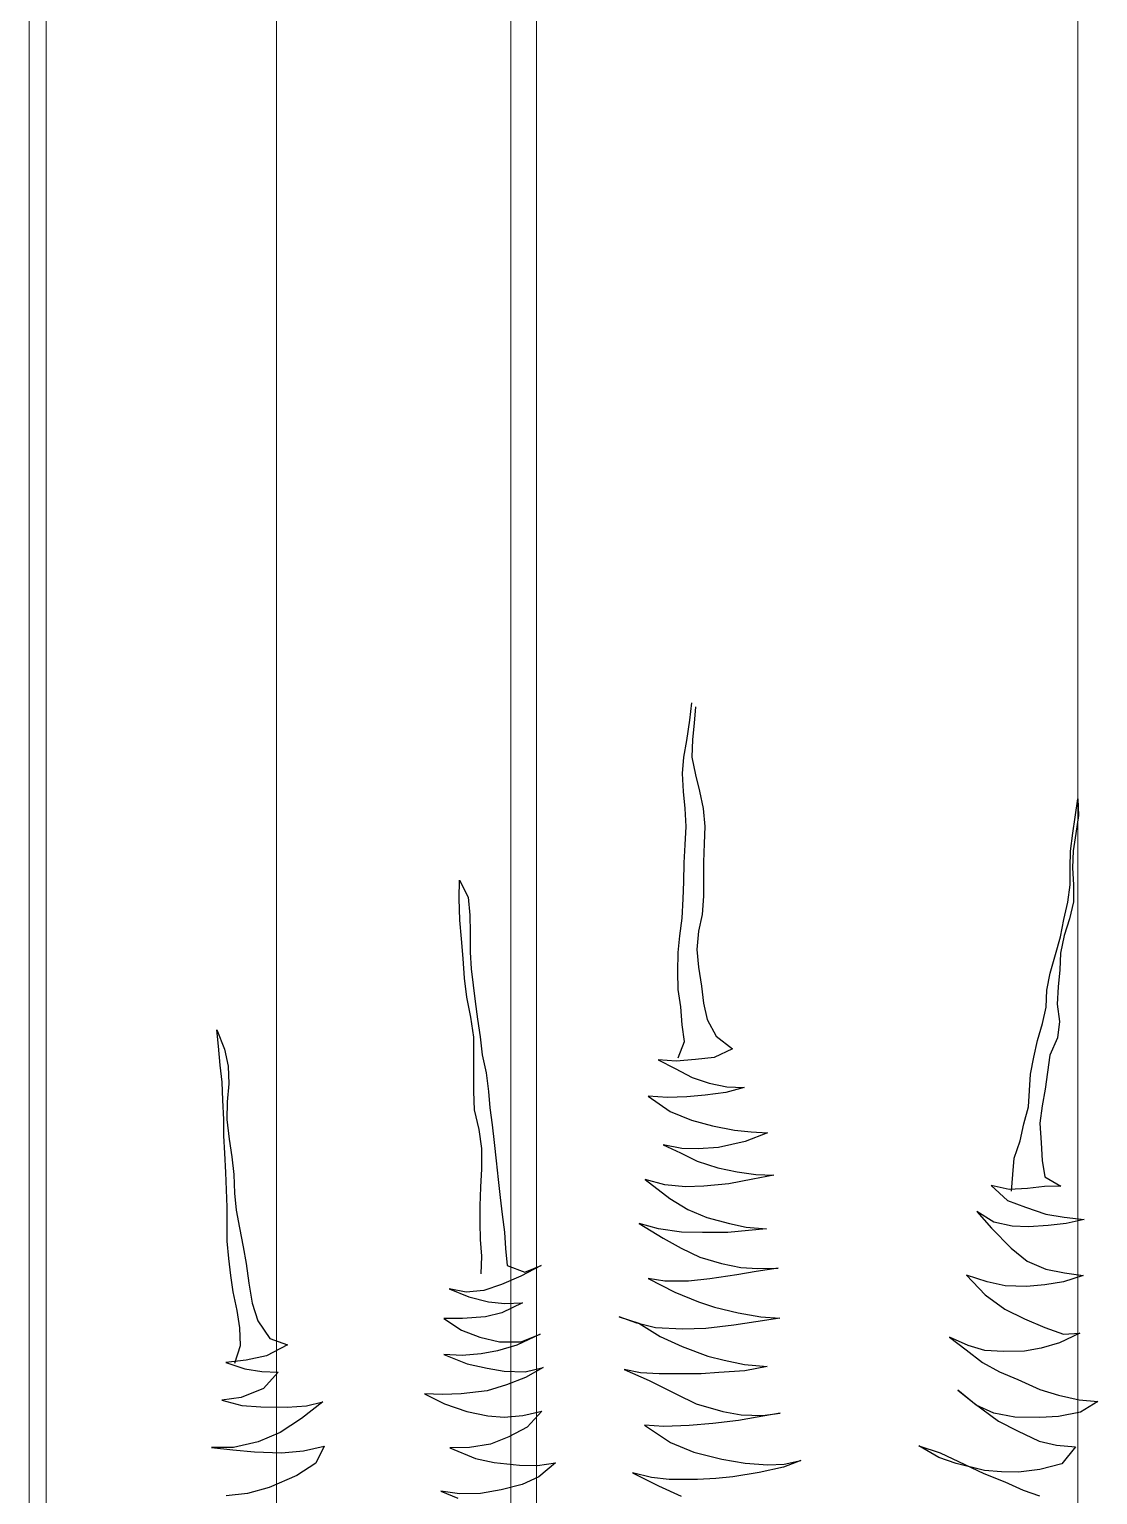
# Model space of a CAD drawing. Header units: metres. Extents: x -58 to 722, y -1100 to 345.
# Drawn here: x 27.1744 to 27.4696, y 110.0452 to 110.45 of the extents above; entities that cross this region are included whole.
import ezdxf

# ---------------------------------------------------------------- set-up
doc = ezdxf.new("R2010")
doc.units = ezdxf.units.M
doc.header["$MEASUREMENT"] = 0
doc.layers.add('FSR_ARQ_002MURO', color=150, linetype='Continuous', lineweight=30)
doc.layers.add('FSR_ARQ_013VENTANAS', color=4, linetype='Continuous', lineweight=5)
doc.layers.add('FSR_ARQ_005VEGETACION', color=64, linetype='Continuous')

# ---------------------------------------------------------------- blocks, each defined once
blk = doc.blocks.new('arbustos 01')
at = {"layer": 'FSR_ARQ_005VEGETACION', "color": 103}
for p, q in [((188.56794, -31.46442), (188.56739, -31.45905)), ((188.56621, -31.46026), (188.56664, -31.46528)), ((188.56664, -31.46528), (188.56718, -31.47029)), ((188.56886, -31.47063), (188.56794, -31.46442)), ((188.56718, -31.47029), (188.56738, -31.47579)), ((188.56977, -31.47576), (188.56886, -31.47063)), ((188.56738, -31.47579), (188.56626, -31.48118)), ((188.5702, -31.48077), (188.56977, -31.47576)), ((188.56626, -31.48118), (188.56501, -31.48622)), ((188.56991, -31.48627), (188.5702, -31.48077)), ((188.56501, -31.48622), (188.56389, -31.4915)), ((188.56939, -31.49154), (188.56991, -31.48627)), ((188.44885, -31.48852), (188.44868, -31.49366)), ((188.44964, -31.49412), (188.44885, -31.48852)), ((188.44868, -31.49366), (188.44947, -31.49915)), ((188.45043, -31.49913), (188.44964, -31.49412)), ((188.56389, -31.4915), (188.56336, -31.497)), ((188.5691, -31.49704), (188.56939, -31.49154)), ((188.44947, -31.49915), (188.45026, -31.50451)), ((188.4511, -31.50462), (188.45043, -31.49913)), ((188.56336, -31.497), (188.56355, -31.50226)), ((188.56942, -31.50266), (188.5691, -31.49704)), ((188.45026, -31.50451), (188.45045, -31.50977)), ((188.56355, -31.50226), (188.56375, -31.50799)), ((188.56973, -31.50815), (188.56942, -31.50266)), ((188.45117, -31.50964), (188.4511, -31.50462)), ((188.56375, -31.50799), (188.56382, -31.51325)), ((188.56981, -31.51401), (188.56973, -31.50815)), ((188.45045, -31.50977), (188.45016, -31.51492)), ((188.45124, -31.5149), (188.45117, -31.50964)), ((188.56382, -31.51325), (188.56377, -31.51839)), ((188.63866, -31.51355), (188.63598, -31.51873)), ((188.63874, -31.51917), (188.63866, -31.51355)), ((188.45016, -31.51492), (188.45023, -31.52017)), ((188.45191, -31.52027), (188.45124, -31.5149)), ((188.57, -31.51927), (188.56981, -31.51401)), ((188.45023, -31.52017), (188.45138, -31.52542)), ((188.45318, -31.52563), (188.45191, -31.52027)), ((188.56377, -31.51839), (188.56421, -31.52401)), ((188.57032, -31.52512), (188.57, -31.51927)), ((188.63598, -31.51873), (188.63546, -31.52423)), ((188.63859, -31.52575), (188.63874, -31.51917)), ((188.45138, -31.52542), (188.453, -31.53054)), ((188.4542, -31.53088), (188.45318, -31.52563)), ((188.56421, -31.52401), (188.56535, -31.52913)), ((188.57099, -31.53061), (188.57032, -31.52512)), ((188.63546, -31.52423), (188.63541, -31.52961)), ((188.63807, -31.53149), (188.63859, -31.52575)), ((188.453, -31.53054), (188.45415, -31.5359)), ((188.45571, -31.53636), (188.4542, -31.53088)), ((188.56535, -31.52913), (188.56579, -31.53474)), ((188.57154, -31.53574), (188.57099, -31.53061)), ((188.63541, -31.52961), (188.63537, -31.53559)), ((188.63755, -31.53759), (188.63807, -31.53149)), ((188.45415, -31.5359), (188.45434, -31.54104)), ((188.56579, -31.53474), (188.56527, -31.54025)), ((188.57162, -31.5416), (188.57154, -31.53574)), ((188.63537, -31.53559), (188.63508, -31.54074)), ((188.45735, -31.54207), (188.45571, -31.53636)), ((188.56527, -31.54025), (188.56439, -31.546)), ((188.63715, -31.54358), (188.63755, -31.53759)), ((188.45434, -31.54104), (188.45489, -31.54629)), ((188.45837, -31.54732), (188.45735, -31.54207)), ((188.57157, -31.5471), (188.57162, -31.5416)), ((188.63508, -31.54074), (188.63443, -31.54577)), ((188.6364, -31.54944), (188.63715, -31.54358)), ((188.45489, -31.54629), (188.4552, -31.55155)), ((188.45856, -31.55246), (188.45837, -31.54732)), ((188.56439, -31.546), (188.56374, -31.55127)), ((188.57069, -31.55237), (188.57157, -31.5471)), ((188.63443, -31.54577), (188.6339, -31.55079)), ((188.63517, -31.55556), (188.6364, -31.54944)), ((188.4552, -31.55155), (188.45444, -31.55694)), ((188.45971, -31.55746), (188.45856, -31.55246)), ((188.56374, -31.55127), (188.56261, -31.5563)), ((188.57029, -31.55787), (188.57069, -31.55237)), ((188.6339, -31.55079), (188.63314, -31.55618)), ((188.45444, -31.55694), (188.4551, -31.56195)), ((188.46121, -31.5627), (188.45971, -31.55746)), ((188.56261, -31.5563), (188.55993, -31.56136)), ((188.56964, -31.56302), (188.57029, -31.55787)), ((188.63314, -31.55618), (188.63238, -31.56157)), ((188.63429, -31.56167), (188.63517, -31.55556)), ((188.4551, -31.56195), (188.45745, -31.56718)), ((188.46236, -31.56783), (188.46121, -31.5627)), ((188.55993, -31.56136), (188.55485, -31.56526)), ((188.57151, -31.568), (188.56964, -31.56302)), ((188.63238, -31.56157), (188.63174, -31.56708)), ((188.63425, -31.56764), (188.63429, -31.56167)), ((188.71316, -31.5594), (188.71085, -31.56541)), ((188.71263, -31.56443), (188.71316, -31.5594)), ((188.45745, -31.56718), (188.45812, -31.57243)), ((188.55485, -31.56526), (188.5605, -31.56793)), ((188.63174, -31.56708), (188.6305, -31.5726)), ((188.71085, -31.56541), (188.70972, -31.57056)), ((188.71211, -31.57029), (188.71263, -31.56443)), ((188.46338, -31.57307), (188.46236, -31.56783)), ((188.5605, -31.56793), (188.56625, -31.56857)), ((188.56625, -31.56857), (188.57211, -31.56909)), ((188.5725, -31.57135), (188.56728, -31.57405)), ((188.57211, -31.56909), (188.57772, -31.56865)), ((188.57772, -31.56865), (188.5725, -31.57135)), ((188.63432, -31.5729), (188.63425, -31.56764)), ((188.70972, -31.57056), (188.70944, -31.57607)), ((188.71158, -31.57556), (188.71211, -31.57029)), ((188.45812, -31.57243), (188.4589, -31.57768)), ((188.46369, -31.57809), (188.46338, -31.57307)), ((188.56204, -31.5758), (188.55656, -31.57695)), ((188.56728, -31.57405), (188.56204, -31.5758)), ((188.6305, -31.5726), (188.62974, -31.57834)), ((188.63428, -31.5784), (188.63432, -31.5729)), ((188.70944, -31.57607), (188.70999, -31.58156)), ((188.7113, -31.58106), (188.71158, -31.57556)), ((188.4589, -31.57768), (188.45981, -31.5828)), ((188.464, -31.58311), (188.46369, -31.57809)), ((188.55656, -31.57695), (188.5513, -31.57714)), ((188.5513, -31.57714), (188.55694, -31.57873)), ((188.55694, -31.57873), (188.56329, -31.57949)), ((188.56329, -31.57949), (188.56891, -31.58001)), ((188.56891, -31.58001), (188.57477, -31.58017)), ((188.58075, -31.57985), (188.57399, -31.58448)), ((188.57477, -31.58017), (188.58075, -31.57985)), ((188.62974, -31.57834), (188.62933, -31.58337)), ((188.63412, -31.58402), (188.63428, -31.5784)), ((188.45981, -31.5828), (188.46048, -31.58805)), ((188.46539, -31.58835), (188.464, -31.58311)), ((188.57399, -31.58448), (188.56746, -31.5872)), ((188.62933, -31.58337), (188.62868, -31.58864)), ((188.63264, -31.59002), (188.63412, -31.58402)), ((188.70999, -31.58156), (188.71006, -31.58694)), ((188.71102, -31.58692), (188.7113, -31.58106)), ((188.46048, -31.58805), (188.46008, -31.59416)), ((188.46653, -31.59347), (188.46539, -31.58835)), ((188.56103, -31.58896), (188.55423, -31.59025)), ((188.56746, -31.5872), (188.56103, -31.58896)), ((188.62868, -31.58864), (188.62804, -31.59403)), ((188.63177, -31.59589), (188.63264, -31.59002)), ((188.71006, -31.58694), (188.70943, -31.59304)), ((188.71097, -31.59194), (188.71102, -31.58692)), ((188.46008, -31.59416), (188.4598, -31.59954)), ((188.4684, -31.59882), (188.46653, -31.59347)), ((188.5491, -31.5908), (188.54408, -31.5911)), ((188.54408, -31.5911), (188.55093, -31.59376)), ((188.55423, -31.59025), (188.5491, -31.5908)), ((188.55093, -31.59376), (188.5592, -31.59556)), ((188.62804, -31.59403), (188.6274, -31.59965)), ((188.70943, -31.59304), (188.70855, -31.59843)), ((188.71068, -31.59733), (188.71097, -31.59194)), ((188.46882, -31.60384), (188.4684, -31.59882)), ((188.5592, -31.59556), (188.56542, -31.59595)), ((188.56542, -31.59595), (188.57044, -31.59588)), ((188.57082, -31.59719), (188.56571, -31.59977)), ((188.57044, -31.59588), (188.57617, -31.59473)), ((188.57617, -31.59473), (188.57082, -31.59719)), ((188.63185, -31.6021), (188.63177, -31.59589)), ((188.70855, -31.59843), (188.7079, -31.60382)), ((188.7104, -31.60319), (188.71068, -31.59733)), ((188.4598, -31.59954), (188.45903, -31.60457)), ((188.55345, -31.60305), (188.54772, -31.60384)), ((188.55941, -31.60177), (188.55345, -31.60305)), ((188.56571, -31.59977), (188.55941, -31.60177)), ((188.6274, -31.59965), (188.62676, -31.6054)), ((188.63217, -31.60772), (188.63185, -31.6021)), ((188.71024, -31.60857), (188.7104, -31.60319)), ((188.45903, -31.60457), (188.45405, -31.60739)), ((188.45405, -31.60739), (188.45907, -31.60756)), ((188.45907, -31.60756), (188.46434, -31.6082)), ((188.46925, -31.60897), (188.46882, -31.60384)), ((188.46996, -31.60849), (188.47544, -31.60722)), ((188.47544, -31.60722), (188.47049, -31.61183)), ((188.54772, -31.60384), (188.54222, -31.60404)), ((188.54222, -31.60404), (188.54858, -31.60527)), ((188.54858, -31.60527), (188.55601, -31.60672)), ((188.55601, -31.60672), (188.56367, -31.60745)), ((188.56367, -31.60745), (188.56929, -31.60762)), ((188.56929, -31.60762), (188.57562, -31.60705)), ((188.58169, -31.60541), (188.57412, -31.61126)), ((188.57562, -31.60705), (188.58169, -31.60541)), ((188.62676, -31.6054), (188.62623, -31.61091)), ((188.63236, -31.61345), (188.63217, -31.60772)), ((188.7079, -31.60382), (188.70774, -31.60956)), ((188.46434, -31.6082), (188.46996, -31.60849)), ((188.47049, -31.61183), (188.4649, -31.61393)), ((188.57412, -31.61126), (188.56855, -31.61456)), ((188.62623, -31.61091), (188.62559, -31.61618)), ((188.70774, -31.60956), (188.70722, -31.61483)), ((188.70995, -31.61383), (188.71024, -31.60857)), ((188.4531, -31.61696), (188.4469, -31.61765)), ((188.45871, -31.61605), (188.4531, -31.61696)), ((188.4649, -31.61393), (188.45871, -31.61605)), ((188.47464, -31.61846), (188.47985, -31.61517)), ((188.47985, -31.61517), (188.47538, -31.62037)), ((188.56272, -31.61703), (188.55581, -31.61892)), ((188.56855, -31.61456), (188.56272, -31.61703)), ((188.62559, -31.61618), (188.62482, -31.62156)), ((188.63232, -31.61871), (188.63236, -31.61345)), ((188.70722, -31.61483), (188.70621, -31.62022)), ((188.71002, -31.61921), (188.70995, -31.61383)), ((188.4469, -31.61765), (188.45241, -31.61889)), ((188.45241, -31.61889), (188.45792, -31.61953)), ((188.45792, -31.61953), (188.46402, -31.61992)), ((188.46402, -31.61992), (188.46904, -31.61974)), ((188.46904, -31.61974), (188.47464, -31.61846)), ((188.47538, -31.62037), (188.46937, -31.62643)), ((188.55069, -31.62006), (188.54448, -31.6205)), ((188.54448, -31.6205), (188.54999, -31.62103)), ((188.54999, -31.62103), (188.55633, -31.62166)), ((188.55581, -31.61892), (188.55069, -31.62006)), ((188.57055, -31.62158), (188.57759, -31.62053)), ((188.58355, -31.6189), (188.5762, -31.62342)), ((188.57759, -31.62053), (188.58355, -31.6189)), ((188.63227, -31.62385), (188.63232, -31.61871)), ((188.70621, -31.62022), (188.7051, -31.62609)), ((188.70998, -31.62435), (188.71002, -31.61921)), ((188.55633, -31.62166), (188.5641, -31.62167)), ((188.5641, -31.62167), (188.57055, -31.62158)), ((188.5762, -31.62342), (188.57062, -31.62648)), ((188.62482, -31.62156), (188.62453, -31.62659)), ((188.63186, -31.62888), (188.63227, -31.62385)), ((188.70945, -31.62962), (188.70998, -31.62435)), ((188.4644, -31.63044), (188.4587, -31.63291)), ((188.46937, -31.62643), (188.4644, -31.63044)), ((188.56492, -31.62919), (188.55825, -31.6312)), ((188.57062, -31.62648), (188.56492, -31.62919)), ((188.62453, -31.62659), (188.62401, -31.63174)), ((188.63205, -31.63438), (188.63186, -31.62888)), ((188.7051, -31.62609), (188.70421, -31.63113)), ((188.70892, -31.63489), (188.70945, -31.62962)), ((188.45298, -31.63406), (188.44725, -31.63485)), ((188.44725, -31.63485), (188.45325, -31.6368)), ((188.4587, -31.63291), (188.45298, -31.63406)), ((188.47668, -31.63685), (188.48299, -31.63473)), ((188.48299, -31.63473), (188.47733, -31.64078)), ((188.54704, -31.63266), (188.54082, -31.63263)), ((188.54082, -31.63263), (188.54765, -31.63361)), ((188.55229, -31.63235), (188.54704, -31.63266)), ((188.54765, -31.63361), (188.55352, -31.63461)), ((188.55825, -31.6312), (188.55229, -31.63235)), ((188.55352, -31.63461), (188.56178, -31.63593)), ((188.61866, -31.63384), (188.61361, -31.63176)), ((188.61361, -31.63176), (188.61987, -31.63502)), ((188.62401, -31.63174), (188.61866, -31.63384)), ((188.61987, -31.63502), (188.62576, -31.63757)), ((188.70421, -31.63113), (188.70334, -31.63723)), ((188.70815, -31.63992), (188.70892, -31.63489)), ((188.45325, -31.6368), (188.459, -31.63768)), ((188.459, -31.63768), (188.46463, -31.6382)), ((188.46463, -31.6382), (188.4712, -31.638)), ((188.4712, -31.638), (188.47668, -31.63685)), ((188.56178, -31.63593), (188.56837, -31.63656)), ((188.56837, -31.63656), (188.57566, -31.63658)), ((188.58079, -31.63579), (188.5726, -31.63997)), ((188.57566, -31.63658), (188.58079, -31.63579)), ((188.62576, -31.63757), (188.63116, -31.63941)), ((188.63116, -31.63941), (188.63667, -31.63993)), ((188.6418, -31.63891), (188.63585, -31.64138)), ((188.63667, -31.63993), (188.6418, -31.63891)), ((188.70334, -31.63723), (188.70234, -31.64334)), ((188.47733, -31.64078), (188.4713, -31.64517)), ((188.56534, -31.64293), (188.56035, -31.64456)), ((188.5726, -31.63997), (188.56534, -31.64293)), ((188.62476, -31.64344), (188.61938, -31.64328)), ((188.61938, -31.64328), (188.62564, -31.6463)), ((188.62978, -31.6429), (188.62476, -31.64344)), ((188.63585, -31.64138), (188.62978, -31.6429)), ((188.70234, -31.64334), (188.70062, -31.64875)), ((188.70692, -31.64555), (188.70815, -31.63992)), ((188.46524, -31.64812), (188.45894, -31.65083)), ((188.4713, -31.64517), (188.46524, -31.64812)), ((188.54616, -31.6475), (188.54031, -31.64794)), ((188.54031, -31.64794), (188.54774, -31.64903)), ((188.55308, -31.64633), (188.54616, -31.6475)), ((188.56035, -31.64456), (188.55308, -31.64633)), ((188.58967, -31.6475), (188.5836, -31.6495)), ((188.5842, -31.64949), (188.58967, -31.6475)), ((188.62564, -31.6463), (188.63068, -31.64755)), ((188.63068, -31.64755), (188.63774, -31.64805)), ((188.63774, -31.64805), (188.64347, -31.64809)), ((188.64347, -31.64809), (188.63802, -31.65163)), ((188.70615, -31.65094), (188.70692, -31.64555)), ((188.45323, -31.65282), (188.44821, -31.65253)), ((188.44821, -31.65253), (188.45446, -31.65556)), ((188.45894, -31.65083), (188.45323, -31.65282)), ((188.54774, -31.64903), (188.55444, -31.65013)), ((188.55444, -31.65013), (188.56306, -31.65109)), ((188.56306, -31.65109), (188.57024, -31.65135)), ((188.57024, -31.65135), (188.57848, -31.65088)), ((188.5836, -31.6495), (188.57708, -31.65353)), ((188.57848, -31.65088), (188.5842, -31.64949)), ((188.61978, -31.65522), (188.61389, -31.65291)), ((188.61389, -31.65291), (188.62111, -31.65628)), ((188.63802, -31.65163), (188.63243, -31.65374)), ((188.70062, -31.64875), (188.69687, -31.65418)), ((188.70587, -31.65633), (188.70615, -31.65094)), ((188.45446, -31.65556), (188.4601, -31.65715)), ((188.4601, -31.65715), (188.46526, -31.65804)), ((188.47745, -31.65787), (188.48257, -31.65637)), ((188.48257, -31.65637), (188.48827, -31.65378)), ((188.48827, -31.65378), (188.48318, -31.65768)), ((188.57031, -31.65661), (188.56246, -31.65959)), ((188.57708, -31.65353), (188.57031, -31.65661)), ((188.62636, -31.65525), (188.61978, -31.65522)), ((188.62111, -31.65628), (188.62699, -31.658)), ((188.63243, -31.65374), (188.62636, -31.65525)), ((188.69687, -31.65418), (188.69152, -31.65616)), ((188.69152, -31.65616), (188.6979, -31.65954)), ((188.70768, -31.66177), (188.70587, -31.65633)), ((188.46526, -31.65804), (188.47171, -31.65819)), ((188.47171, -31.65819), (188.47745, -31.65787)), ((188.47809, -31.66157), (188.47287, -31.66439)), ((188.48318, -31.65768), (188.47809, -31.66157)), ((188.55746, -31.66085), (188.55114, -31.66213)), ((188.56246, -31.65959), (188.55746, -31.66085)), ((188.62699, -31.658), (188.63203, -31.65888)), ((188.63637, -31.66193), (188.63017, -31.66333)), ((188.63203, -31.65888), (188.63789, -31.6594)), ((188.6435, -31.65909), (188.63637, -31.66193)), ((188.63789, -31.6594), (188.6435, -31.65909)), ((188.6979, -31.65954), (188.70414, -31.66089)), ((188.70414, -31.66089), (188.71036, -31.66153)), ((188.71036, -31.66153), (188.70453, -31.66352)), ((188.47287, -31.66439), (188.46729, -31.66674)), ((188.55114, -31.66213), (188.54422, -31.66282)), ((188.54422, -31.66282), (188.55105, -31.66417)), ((188.55105, -31.66417), (188.55906, -31.66466)), ((188.55906, -31.66466), (188.56445, -31.66506)), ((188.56445, -31.66506), (188.57234, -31.66507)), ((188.57234, -31.66507), (188.57736, -31.665)), ((188.57736, -31.665), (188.58309, -31.66469)), ((188.5881, -31.66366), (188.5805, -31.66711)), ((188.58309, -31.66469), (188.5881, -31.66366)), ((188.61847, -31.66445), (188.61296, -31.66309)), ((188.61296, -31.66309), (188.61838, -31.66612)), ((188.61838, -31.66612), (188.62427, -31.66843)), ((188.62493, -31.66424), (188.61847, -31.66445)), ((188.63017, -31.66333), (188.62493, -31.66424)), ((188.6994, -31.6643), (188.69438, -31.66449)), ((188.69438, -31.66449), (188.69887, -31.66957)), ((188.70453, -31.66352), (188.6994, -31.6643)), ((188.46051, -31.66982), (188.4548, -31.67157)), ((188.46729, -31.66674), (188.46051, -31.66982)), ((188.48007, -31.67469), (188.48574, -31.67007)), ((188.48574, -31.67007), (188.48066, -31.67409)), ((188.5805, -31.66711), (188.57207, -31.67129)), ((188.62427, -31.66843), (188.63015, -31.67026)), ((188.63015, -31.67026), (188.63817, -31.67123)), ((188.69887, -31.66957), (188.70573, -31.67235)), ((188.44848, -31.67297), (188.44275, -31.67353)), ((188.44275, -31.67353), (188.44806, -31.6768)), ((188.4548, -31.67157), (188.44848, -31.67297)), ((188.48066, -31.67409), (188.4732, -31.67957)), ((188.4746, -31.67716), (188.48007, -31.67469)), ((188.56601, -31.67424), (188.55779, -31.67663)), ((188.57207, -31.67129), (188.56601, -31.67424)), ((188.64323, -31.67427), (188.63645, -31.67663)), ((188.63817, -31.67123), (188.64391, -31.67139)), ((188.64941, -31.6712), (188.64323, -31.67427)), ((188.64391, -31.67139), (188.64941, -31.6712)), ((188.68568, -31.67489), (188.68064, -31.67364)), ((188.68064, -31.67364), (188.68716, -31.6787)), ((188.69154, -31.67529), (188.68568, -31.67489)), ((188.69967, -31.67518), (188.69154, -31.67529)), ((188.70552, -31.67474), (188.69967, -31.67518)), ((188.71159, -31.6731), (188.70552, -31.67474)), ((188.70573, -31.67235), (188.71159, -31.6731)), ((188.44806, -31.6768), (188.45477, -31.67815)), ((188.45477, -31.67815), (188.46051, -31.67843)), ((188.46051, -31.67843), (188.46816, -31.67832)), ((188.4732, -31.67957), (188.46738, -31.68252)), ((188.46816, -31.67832), (188.4746, -31.67716)), ((188.54562, -31.67787), (188.54023, -31.6771)), ((188.54023, -31.6771), (188.5473, -31.67832)), ((188.55219, -31.67766), (188.54562, -31.67787)), ((188.5473, -31.67832), (188.55305, -31.67932)), ((188.55779, -31.67663), (188.55219, -31.67766)), ((188.55305, -31.67932), (188.56095, -31.68029)), ((188.61925, -31.67782), (188.61338, -31.67647)), ((188.61338, -31.67647), (188.61787, -31.68143)), ((188.625, -31.67834), (188.61925, -31.67782)), ((188.63001, -31.67792), (188.625, -31.67834)), ((188.63645, -31.67663), (188.63001, -31.67792)), ((188.68716, -31.6787), (188.69368, -31.68303)), ((188.46738, -31.68252), (188.46073, -31.68571)), ((188.56095, -31.68029), (188.56813, -31.68091)), ((188.56813, -31.68091), (188.57591, -31.68116)), ((188.58188, -31.68084), (188.57394, -31.68609)), ((188.57591, -31.68116), (188.58188, -31.68084)), ((188.61787, -31.68143), (188.62353, -31.68434)), ((188.62353, -31.68434), (188.62918, -31.68666)), ((188.69368, -31.68303), (188.70053, -31.68593)), ((188.45537, -31.68698), (188.44952, -31.68742)), ((188.44952, -31.68742), (188.45377, -31.69262)), ((188.46073, -31.68571), (188.45537, -31.68698)), ((188.49769, -31.68713), (188.49114, -31.68925)), ((188.49152, -31.69068), (188.49769, -31.68713)), ((188.57394, -31.68609), (188.56669, -31.68906)), ((188.62918, -31.68666), (188.63564, -31.68764)), ((188.64162, -31.6878), (188.63378, -31.69102)), ((188.63564, -31.68764), (188.64162, -31.6878)), ((188.68658, -31.68863), (188.68023, -31.68728)), ((188.68023, -31.68728), (188.68281, -31.6925)), ((188.69328, -31.68925), (188.68658, -31.68863)), ((188.70053, -31.68593), (188.70808, -31.68762)), ((188.70821, -31.68833), (188.70165, -31.68902)), ((188.70808, -31.68762), (188.71478, -31.68764)), ((188.71478, -31.68764), (188.70821, -31.68833)), ((188.45377, -31.69262), (188.46049, -31.69444)), ((188.47747, -31.69469), (188.48617, -31.69254)), ((188.48354, -31.69282), (188.47772, -31.69565)), ((188.49114, -31.68925), (188.48354, -31.69282)), ((188.48617, -31.69254), (188.49152, -31.69068)), ((188.53901, -31.69278), (188.53385, -31.69166)), ((188.53385, -31.69166), (188.53926, -31.69373)), ((188.54403, -31.69295), (188.53901, -31.69278)), ((188.55096, -31.6925), (188.54403, -31.69295)), ((188.55811, -31.69121), (188.55096, -31.6925)), ((188.56669, -31.68906), (188.55811, -31.69121)), ((188.61468, -31.69319), (188.60917, -31.69231)), ((188.60917, -31.69231), (188.61437, -31.69666)), ((188.6203, -31.69311), (188.61468, -31.69319)), ((188.62806, -31.69229), (188.6203, -31.69311)), ((188.63378, -31.69102), (188.62806, -31.69229)), ((188.68281, -31.6925), (188.6886, -31.69625)), ((188.70165, -31.68902), (188.69328, -31.68925)), ((188.46049, -31.69444), (188.46707, -31.69519)), ((188.46707, -31.69519), (188.47233, -31.69512)), ((188.47772, -31.69565), (188.4713, -31.69824)), ((188.47233, -31.69512), (188.47747, -31.69469)), ((188.53926, -31.69373), (188.54669, -31.69531)), ((188.54669, -31.69531), (188.55472, -31.69663)), ((188.55472, -31.69663), (188.55998, -31.69716)), ((188.55998, -31.69716), (188.56561, -31.69744)), ((188.56561, -31.69744), (188.57433, -31.69744)), ((188.57433, -31.69744), (188.5797, -31.69689)), ((188.58554, -31.69538), (188.57759, -31.69943)), ((188.5797, -31.69689), (188.58554, -31.69538)), ((188.61437, -31.69666), (188.61942, -31.69898)), ((188.6886, -31.69625), (188.69713, -31.69996)), ((188.4656, -31.70071), (188.4606, -31.70245)), ((188.4713, -31.69824), (188.4656, -31.70071)), ((188.57759, -31.69943), (188.57058, -31.70263)), ((188.61942, -31.69898), (188.6259, -31.70069)), ((188.6259, -31.70069), (188.63225, -31.7018)), ((188.63225, -31.7018), (188.63871, -31.70183)), ((188.63871, -31.70183), (188.64443, -31.70103)), ((188.64443, -31.70103), (188.6392, -31.70325)), ((188.69713, -31.69996), (188.70373, -31.70178)), ((188.70373, -31.70178), (188.71032, -31.70253))]:
    blk.add_line(p, q, dxfattribs=at)

msp = doc.modelspace()

# ---------------------------------------------------------------- linework, layer by layer
at = {"layer": 'FSR_ARQ_002MURO', "lineweight": 0}
for p, q in [((27.17442, 109.70149), (27.17442, 111.65149)), ((27.17911, 109.70149), (27.17911, 111.65149))]:
    msp.add_line(p, q, dxfattribs=at)
at = {"layer": 'FSR_ARQ_013VENTANAS', "ltscale": 0.01}
for p, q in [((27.24275, 109.70149), (27.24275, 111.65149)), ((27.31455, 109.70149), (27.31455, 111.65149)), ((27.46413, 109.70149), (27.46413, 111.65149)), ((27.30748, 109.70149), (27.30748, 111.64441))]:
    msp.add_line(p, q, dxfattribs=at)

# ---------------------------------------------------------------- block references
at = {"layer": 'FSR_ARQ_005VEGETACION', "xscale": -0.9, "yscale": 0.9, "zscale": 0.9}
msp.add_blockref('arbustos 01', (197.06809, 138.57711), dxfattribs=at)

doc.saveas('drawing.dxf')
